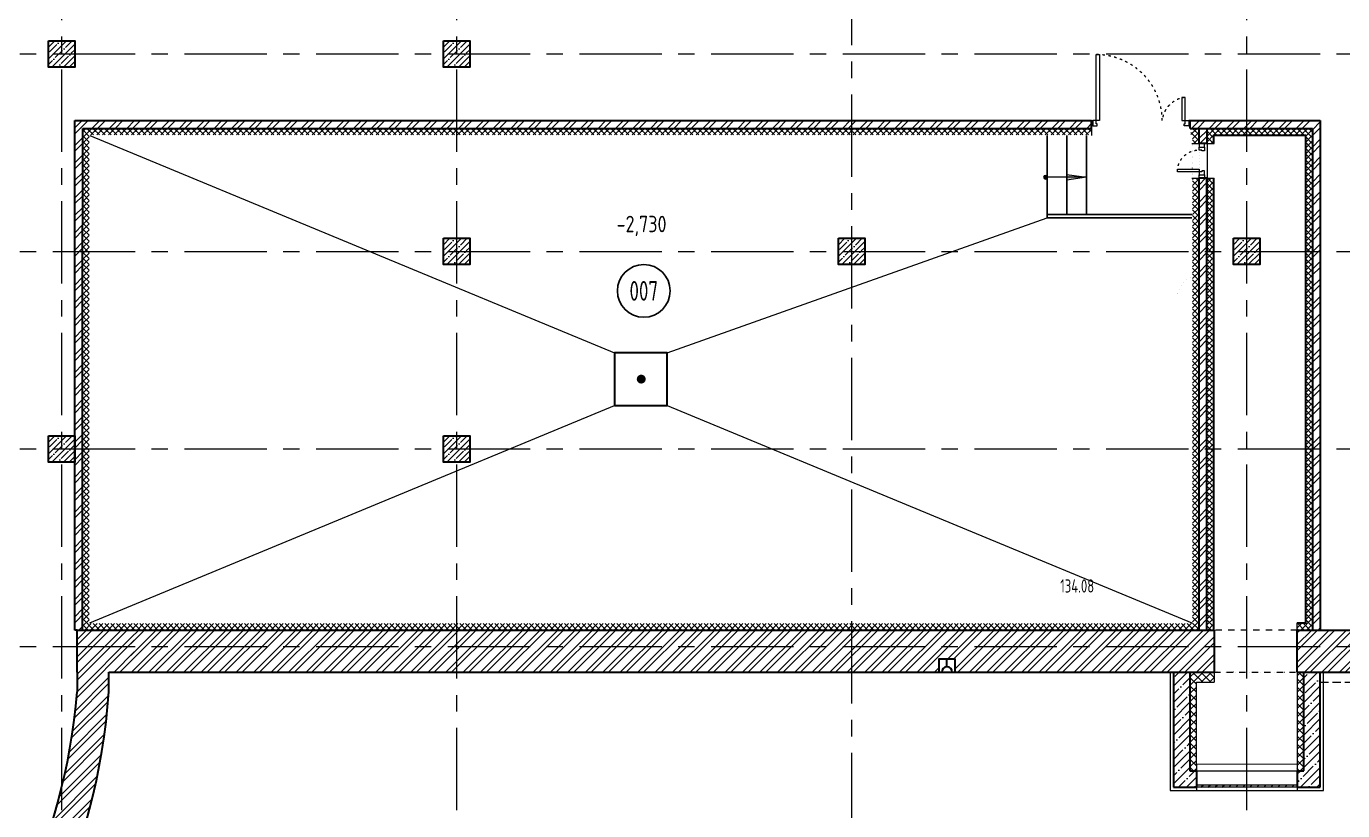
# Model space of a CAD drawing. Header units: millimetres. Extents: x -8689834 to 9419935, y 0 to 135940.
# Drawn here: x -323707 to -303712, y 113108 to 125020 of the extents above; entities that cross this region are included whole.
import ezdxf
from ezdxf import colors
from ezdxf.entities.mleader import LeaderData, LeaderLine
from ezdxf.enums import TextEntityAlignment as Align
from ezdxf.math import Vec2, Vec3

# ---------------------------------------------------------------- set-up
doc = ezdxf.new("R2010")
doc.units = ezdxf.units.MM
doc.header["$MEASUREMENT"] = 0
for name, pattern in [('ACAD_ISO03W100', [30, 12, -18]), ('CENTER', [2, 1.25, -0.25, 0.25, -0.25]), ('TRATTEGGIATA', [0.75, 0.5, -0.25]), ('Штрих', [6.350000000000002, 3.175000000000001, -3.175000000000001])]:
    doc.linetypes.add(name, pattern=pattern)
doc.layers.get('0').update_dxf_attribs({"color": 250, "lineweight": 9})
for name, color, linetype, lineweight in [('_0', 250, 'Continuous', 9), ('АР_Двери', 175, 'Continuous', 18), ('АР_Колонны', 250, 'Continuous', 30), ('АР_Колонны Штрих', 250, 'Continuous', 5), ('АР_Лестницы', 250, 'Continuous', 15), ('АР_Маркер экспликации', 239, 'Continuous', 13), ('АР_МосжилНии_Стены', 127, 'Continuous', 30), ('АР_Номер помещения', 1, 'Continuous', 25), ('АР_Оси', 7, 'Continuous', 9), ('АР_Отметки', 250, 'Continuous', 15), ('АР_Перегородки кирпич', 244, 'Continuous', 30), ('АР_Перегородки_кирпич_Штрих', 244, 'Continuous', 5), ('АР_Помещения_площадь', 19, 'Continuous', 9), ('АР_Сущ Несущая стена', 216, 'Continuous', 30), ('АР_Утеплитель', 154, 'Continuous', 9), ('АР_Штриховка кирпич', 250, 'Continuous', 9), ('АР_Штриховка монолит', 250, 'Continuous', 9), ('М_проемы ОВ 4-5эт', 172, 'Continuous', 30), ('Подвал', 250, 'Continuous', 30), ('ФВ-5', 250, 'Continuous', 9), ('Штриховка', 7, 'Continuous', 5)]:
    doc.layers.add(name, color=color, linetype=linetype, lineweight=lineweight)
doc.layers.add('Тонкая', color=7, linetype='Continuous')
doc.layers.get('0').freeze()
doc.styles.add('ISOCPEUR', font='isocpeur.ttf', dxfattribs={"width": 0.7})
doc.styles.get("Standard").update_dxf_attribs({"font": 'isocpeur.ttf', "width": 0.7})
pattern_1 = [(45, (-1298551.721179725, 164426.8594320829), (-132.5825214724777, 132.5825214724777), []), (45, (-1298463.332832225, 164426.8594320829), (-132.5825214724777, 132.5825214724777), [])]
pattern_2 = [(45, (0, 0), (-44.19417382415922, 44.19417382415922), []), (135, (0, 0), (-44.19417382415922, -44.19417382415921), [])]

# ---------------------------------------------------------------- blocks, each defined once
blk = doc.blocks.new('*U93')
for points in [[(0, 0), (0, -80), (55, -80), (55, 0), (0, 0)], [(55, -80), (55, 0), (115, 0), (115, -40), (100, -40), (100, -80), (55, -80)], [(475, -79.99999999999983), (475, 1.70530256582424e-13), (415, 1.70530256582424e-13), (415, -39.99999999999983), (430, -39.99999999999983), (430, -79.99999999999983), (475, -79.99999999999983)], [(530, 1.70530256582424e-13), (530, -79.99999999999983), (475, -79.99999999999983), (475, 1.70530256582424e-13), (530, 1.70530256582424e-13)]]:
    blk.add_lwpolyline(points)
blk.add_lwpolyline([(100, -80), (100.0000000000003, -410), (140.0000000000003, -410), (140, -80)], close=True)
at = {"linetype": 'ACAD_ISO03W100', "ltscale": 3}
blk.add_arc((100, -80), 330.0000000000001, 270, 0, dxfattribs=at)
blk = doc.blocks.new('*U1778')
at = {"layer": 'АР_Номер помещения', "color": 7}
blk.add_circle((-20182.66319170461, 914.2342336290835), 400, dxfattribs=at)
at = {"layer": 'АР_Номер помещения', "color": 7, "style": 'ISOCPEUR', "width": 0.7}
blk.add_attdef('НОМЕР_ПОМЕЩЕНИЯ', text='', height=300, dxfattribs=at).set_placement((-20182.66319170752, 914.2342336290835), align=Align.MIDDLE_CENTER)
at = {"layer": 'АР_Помещения_площадь', "color": 7, "lineweight": 30, "width": 0.7, "flags": 104}
blk.add_attdef('ИМЯ_ПОМЕЩЕНИЯ', text='', height=100, dxfattribs=at).set_placement((157.6277002443094, 1217.141369806137), align=Align.MIDDLE_CENTER)
blk = doc.blocks.new('Полуторная_на лестницу')
for points in [[(75.00000000005775, 79.9999999999709), (75.00000000005798, 1079.999999999971), (124.8572721536036, 1079.999999999971), (124.8572721536034, 79.9999999999709)], [(1375.142727846512, 430.0000000000291), (1375.142727846512, 80), (1425.000000000058, 80), (1425.000000000058, 430.0000000000291)]]:
    blk.add_lwpolyline(points, close=True)
for points in [[(5.775291356258094e-11, 0), (5.775291356258094e-11, 80), (20.00000000005775, 80), (20.00000000005775, 0), (5.775291356258094e-11, 0)], [(20.00000000005775, 80), (20.00000000005775, 0), (90.00000000005775, 0), (90.00000000005775, 30), (75.00000000005775, 30), (75.00000000005775, 80), (20.00000000005775, 80)], [(1480.000000000058, 80), (1480.000000000058, 0), (1410.000000000058, 0), (1410.000000000058, 30), (1425.000000000058, 30), (1425.000000000058, 80), (1480.000000000058, 80)], [(1500.000000000058, 0), (1500.000000000058, 80), (1480.000000000058, 80), (1480.000000000058, 0), (1500.000000000058, 0)]]:
    blk.add_lwpolyline(points)
at = {"linetype": 'ACAD_ISO03W100', "ltscale": 3}
for centre, radius, start, end in [((75.00000000005775, 80), 1000, 0, 90), ((1465.395385690272, 39.60461430981795), 392.4797375066257, 95.90754327289797, 174.0924567271067)]:
    blk.add_arc(centre, radius, start, end, dxfattribs=at)
blk = doc.blocks.new('_DotSmall')
at = {"color": 0, "linetype": 'ByBlock', "const_width": 0.5}
blk.add_lwpolyline([(-0.0625, 0, 1), (0.0625, 0, 1)], format="xyb", close=True, dxfattribs=at)
blk = doc.blocks.new('*U1433')
h = blk.add_hatch(color=256)
h.dxf.hatch_style = 1
edge = h.paths.add_edge_path()
edge.add_arc((0, 0), 27.57096445283373, 359.64, 719.6400000000001)
h = blk.add_hatch(color=256)
h.dxf.hatch_style = 1
h.paths.add_polyline_path([(326.395226009728, -44.26795582287014), (326.395226009728, 44.2679558226373), (626.395226009728, 0)])
blk.add_line((626.395226009728, 0), (0, 0))
blk.add_lwpolyline([(326.395226009728, 44.2679558226373), (326.395226009728, -44.26795582287014), (626.395226009728, 0), (326.395226009728, 44.2679558226373)])
blk.add_circle((0, 0), 27.57096445283373)

msp = doc.modelspace()

# ---------------------------------------------------------------- hatches: boundary and pattern name
at = {"layer": 'АР_Колонны Штрих', "ltscale": 100}
h = msp.add_hatch(dxfattribs=at)
h.set_pattern_fill('ANSI35', color=256, scale=500)
h.set_pattern_definition([(45, (-1280424.170391682, 164672.1571121852), (-88.38834764831844, 88.38834764831844), []), (45, (-1280335.782044182, 164672.1571121852), (-88.38834764831844, 88.38834764831844), [156.25, -31.25, 0, -31.25])])
h.paths.add_polyline_path([(-322972.0711264503, 124800.6824583525), (-323372.0711264503, 124800.6824583525), (-323372.0711264503, 124400.6824583525), (-322972.0711264503, 124400.6824583525)])
h = msp.add_hatch(dxfattribs=at)
h.set_pattern_fill('ANSI35', color=256, scale=500)
h.set_pattern_definition([(45, (-1274424.170391682, 164672.1571121852), (-88.38834764831844, 88.38834764831844), []), (45, (-1274335.782044182, 164672.1571121852), (-88.38834764831844, 88.38834764831844), [156.25, -31.25, 0, -31.25])])
h.paths.add_polyline_path([(-316972.0711264502, 124800.6824583525), (-317372.0711264502, 124800.6824583525), (-317372.0711264502, 124400.6824583525), (-316972.0711264502, 124400.6824583525)])
h = msp.add_hatch(dxfattribs=at)
h.set_pattern_fill('ANSI35', color=256, scale=500)
h.set_pattern_definition([(45, (-1274424.170391682, 161672.1571121852), (-88.38834764831844, 88.38834764831844), []), (45, (-1274335.782044182, 161672.1571121852), (-88.38834764831844, 88.38834764831844), [156.25, -31.25, 0, -31.25])])
h.paths.add_polyline_path([(-316972.0711264502, 121800.6824583525), (-317372.0711264502, 121800.6824583525), (-317372.0711264502, 121400.6824583525), (-316972.0711264502, 121400.6824583525)])
h = msp.add_hatch(dxfattribs=at)
h.set_pattern_fill('ANSI35', color=256, scale=500)
h.set_pattern_definition([(45, (-1268424.170391682, 161672.1571121852), (-88.38834764831844, 88.38834764831844), []), (45, (-1268335.782044182, 161672.1571121852), (-88.38834764831844, 88.38834764831844), [156.25, -31.25, 0, -31.25])])
h.paths.add_polyline_path([(-310972.0711264502, 121800.6824583525), (-311372.0711264502, 121800.6824583525), (-311372.0711264502, 121400.6824583525), (-310972.0711264502, 121400.6824583525)])
h = msp.add_hatch(dxfattribs=at)
h.set_pattern_fill('ANSI35', color=256, scale=500)
h.set_pattern_definition([(45, (-1262424.170391682, 161672.1571121852), (-88.38834764831844, 88.38834764831844), []), (45, (-1262335.782044182, 161672.1571121852), (-88.38834764831844, 88.38834764831844), [156.25, -31.25, 0, -31.25])])
h.paths.add_polyline_path([(-304972.0711264501, 121800.6824583525), (-305372.0711264501, 121800.6824583525), (-305372.0711264501, 121400.6824583525), (-304972.0711264501, 121400.6824583525)])
h = msp.add_hatch(dxfattribs=at)
h.set_pattern_fill('ANSI35', color=256, scale=500)
h.set_pattern_definition([(45, (-1280424.170391682, 158672.1571121852), (-88.38834764831844, 88.38834764831844), []), (45, (-1280335.782044182, 158672.1571121852), (-88.38834764831844, 88.38834764831844), [156.25, -31.25, 0, -31.25])])
h.paths.add_polyline_path([(-322972.0711264503, 118800.6824583525), (-323372.0711264503, 118800.6824583525), (-323372.0711264503, 118400.6824583525), (-322972.0711264503, 118400.6824583525)])
h = msp.add_hatch(dxfattribs=at)
h.set_pattern_fill('ANSI35', color=256, scale=500)
h.set_pattern_definition([(45, (-1274424.170391682, 158672.1571121852), (-88.38834764831844, 88.38834764831844), []), (45, (-1274335.782044182, 158672.1571121852), (-88.38834764831844, 88.38834764831844), [156.25, -31.25, 0, -31.25])])
h.paths.add_polyline_path([(-316972.0711264502, 118800.6824583525), (-317372.0711264502, 118800.6824583525), (-317372.0711264502, 118400.6824583525), (-316972.0711264502, 118400.6824583525)])
at = {"layer": 'АР_Перегородки_кирпич_Штрих', "ltscale": 100}
h = msp.add_hatch(dxfattribs=at)
h.set_pattern_fill('ANSI32', color=256, scale=500)
h.set_pattern_definition([(45, (-15289.26513409219, 0), (-132.5825214724777, 132.5825214724777), []), (45, (-15200.87678659218, 0), (-132.5825214724777, 132.5825214724777), [])])
h.paths.add_polyline_path([(-304052.0711264501, 123589.9490637413), (-305172.0711264501, 123589.9490637413), (-305172.0711264501, 123469.9490637413), (-304172.0711264501, 123469.9490637413), (-304172.5771687811, 121600.6824583525), (-304052.5840094198, 121600.6824583525)])
h.paths.add_polyline_path([(-304052.5840094198, 121600.6824583525), (-304172.5771687811, 121600.6824583525), (-304173.3705045159, 118670.1845431714), (-304172.0711264501, 115850.6824583525), (-304054.0665040578, 115850.6824583525), (-304053.3574848831, 118550.1845431714)])
h.paths.add_polyline_path([(-306026.1564171973, 123589.9490637413), (-306026.1564171973, 123469.9490637413), (-305892.0711264501, 123469.9490637413), (-305892.5859029801, 123241.4189386518), (-305772.5859029799, 123241.4189386518), (-305772.0711264501, 123469.9490637413), (-305172.0711264501, 123469.9490637413), (-305172.0711264501, 123589.9490637413)])
h.paths.add_polyline_path([(-322852.4199923284, 115997.3872438653), (-322851.1212437177, 123469.9205100444), (-307526.1564171973, 123469.9490637413), (-307526.1564171973, 123589.9490637413), (-322971.1212310863, 123589.9490637413), (-322972.421225976, 115997.3872438653)])
h.paths.add_polyline_path([(-322972.3246298887, 116422.3475705374), (-322932.4206091522, 116422.3475705374), (-322932.4206091522, 116462.3475705375), (-322972.3179141203, 116462.3475705374)], flags=16)
h.paths.add_polyline_path([(-322852.4206091521, 115997.5664154426), (-322972.3414193097, 115997.5664154426), (-322972.4206091521, 115850.682458348), (-322852.4206091523, 115850.6824583525)])
h = msp.add_hatch(dxfattribs=at)
h.set_pattern_fill('ANSI32', color=256, scale=500)
h.set_pattern_definition([(45, (0, 0), (-132.5825214724777, 132.5825214724777), []), (45, (88.38834750000001, 0), (-132.5825214724777, 132.5825214724777), [])])
h.paths.add_polyline_path([(-305772.9352973693, 118600.6824583525), (-305892.8566200245, 118600.6824583525), (-305892.8566200245, 115850.6824583525), (-305773.3705045159, 115850.6824583525)])
h.paths.add_polyline_path([(-305772.6623398596, 120325.4545757953), (-305772.8566200246, 120325.4545757953), (-305772.8566200246, 118600.6824583525), (-305773.0312467848, 118600.6817640662), (-305772.6819932645, 120325.4256041073), (-305772.5859029799, 120325.4545757953), (-305772.6623398596, 120325.4545757953), (-305772.9352973693, 118600.6824583525), (-305772.8566200246, 118600.6824583525), (-305772.7212615023, 122711.4189386518), (-305892.7212615022, 122711.4189386518), (-305892.8566200245, 118600.6824583525), (-305772.9352973693, 118600.6824583525)])
at = {"layer": 'АР_Утеплитель', "ltscale": 100}
h = msp.add_hatch(dxfattribs=at)
h.set_pattern_fill('ANSI37', color=256, scale=700)
h.set_pattern_definition([(45, (-1282372.042905258, 163885.4000911471), (-61.87184335382291, 61.87184335382291), []), (135, (-1282372.042905258, 163885.4000911471), (-61.87184335382291, -61.8718433538229), [])])
h.paths.add_polyline_path([(-304302.0711264503, 115210.6415093865), (-304302.0711264488, 115058.2551796049)], flags=17)
h.paths.add_polyline_path([(-304401.9908347804, 113714.4311307792), (-304302.0711264503, 113714.4311307792), (-304302.0711264488, 115058.2551796049), (-304403.050076292, 115058.2551796049), (-304401.9908347804, 113813.5587437942)])
h.paths.add_polyline_path([(-305664.5711267578, 115058.2551796049), (-305664.5711267578, 115210.6824583513), (-305522.0711264488, 115210.682458351), (-305522.0711264488, 115213.2551796017), (-306032.0711264488, 115210.6824583519), (-306032.0711264503, 113714.4311307792), (-305932.1615209631, 113714.4311307792), (-305932.1615209631, 113811.2496720507), (-305931.8179862484, 113811.2501904545), (-305933.063105077, 115058.2551796049)])
h.paths.add_polyline_path([(-305522.0711264489, 115210.682458351), (-304403.045821274, 115210.6824583489), (-304403.045821274, 115058.2551796049), (-304302.0711264488, 115058.2551796049), (-304302.0711264489, 115210.6824583487), (-305522.0711264489, 115213.2551796021)])
at = {"layer": 'АР_Штриховка кирпич', "ltscale": 100}
h = msp.add_hatch(dxfattribs=at)
h.set_pattern_fill('ANSI32', color=256, scale=500)
h.set_pattern_definition(pattern_1)
h.paths.add_polyline_path([(-322946.1180642748, 112648.224219518), (-322961.2216596514, 112600.6824583525), (-323172.0711264503, 112600.6824583525), (-323199.1559286597, 112732.6939443187)], flags=16)
h.paths.add_polyline_path([(-323382.9205932492, 112600.6824583525), (-323324.9686016155, 112776.5329568123), (-323198.5888596172, 112734.3445592263), (-323172.0711264503, 112600.6824583525)], flags=16)
h.paths.add_polyline_path([(-323072.9704356921, 112268.2411963662), (-323199.3501776903, 112310.4295939522), (-323172.0711264503, 112600.6824583525), (-322961.2216596514, 112600.6824583525)], flags=16)
h.paths.add_polyline_path([(-323198.7831086478, 112312.0802088598), (-323451.8209730327, 112396.5499336605), (-323382.9205932493, 112600.6824583525), (-323172.0711264503, 112600.6824583525)], flags=16)
edge = h.paths.add_edge_path()
edge.add_line((-322067.0711264503, 115850.6824583481), (-322937.0711264506, 115850.6824583765))
edge.add_arc((-1477104.667928795, 115380.6824575035), 1154167.692499015, -0.02333197960928146, 0.023331979694489746, ccw=False)
edge.add_arc((-332221.3052867504, 115664.1989911303), 9314.761999561275, 321.68271989326865, 355.35999482408715, ccw=False)
edge.add_line((-324913.0416397232, 109888.9004210118), (-324376.4676794859, 109758.9389800894))
edge.add_arc((-332173.8220975739, 115605.6691985809), 9745.921719832271, 323.1361487127608, 355.9107374150291)
edge.add_line((-322452.7118934882, 114910.6824583331), (-322452.7118934878, 115210.6824583402))
edge.add_line((-322452.7118934878, 115210.6824583402), (-322067.0711264503, 115210.6824583525))
edge.add_line((-322067.0711264503, 115210.6824583525), (-322067.0711264503, 115850.6824583481))
h = msp.add_hatch(dxfattribs=at)
h.set_pattern_fill('ANSI32', color=256, scale=500)
h.set_pattern_definition(pattern_1)
h.paths.add_polyline_path([(-309596.9097890062, 115410.2370001124), (-309596.9097890062, 115210.6824583525), (-305664.571126, 115210.6824583526), (-305664.571126, 115850.6824583526), (-322120.0107513145, 115850.6824583525), (-322120.0107513145, 115210.6824583525), (-309847.2324638944, 115210.6824583525), (-309847.2324638944, 115410.2370001124)])
h = msp.add_hatch(dxfattribs=at)
h.set_pattern_fill('ANSI32', color=256, scale=500)
h.set_pattern_definition([(45, (-1298500.195874549, 164426.8594320829), (-132.5825214724777, 132.5825214724777), []), (45, (-1298411.807527049, 164426.8594320829), (-132.5825214724777, 132.5825214724777), [])])
h.paths.add_polyline_path([(-305664.571126, 115210.6824583526), (-305664.571126, 115850.6824583525)])
h.paths.add_polyline_path([(-304403.045821274, 115850.6824583525), (-304403.0458205161, 115210.6824583524), (-302707.0711264503, 115210.6824583525), (-302707.0711264503, 115850.6824583525)])
h = msp.add_hatch(dxfattribs=at)
h.set_pattern_fill('ANSI31', color=256, scale=600)
h.set_pattern_definition([(45, (-134928.4201885177, -810.869032763876), (-53.03300858899107, 53.03300858899107), [])])
h.paths.add_polyline_path([(-305932.1615209631, 113501.7665258862), (-304401.9908347804, 113501.7665258862), (-304401.9908347804, 113464.4311307792), (-305932.1615209631, 113464.4311307792)])
at = {"layer": 'АР_Штриховка монолит', "ltscale": 500}
h = msp.add_hatch(dxfattribs=at)
h.set_pattern_fill('ANSI35', color=256, scale=700)
h.set_pattern_definition([(45, (-134938.1560154676, 0), (-123.7436867076458, 123.7436867076458), []), (45, (-134814.4123289676, 0), (-123.7436867076458, 123.7436867076458), [218.75, -43.75, 0, -43.75])])
h.paths.add_polyline_path([(-306032.0711264503, 115210.6824583519), (-306282.0711264503, 115210.6824583524), (-306282.0711264503, 113464.4311307792), (-305932.1615209631, 113464.5454909506), (-305932.1615209631, 113714.3073310913), (-306032.0711264503, 113714.4311307792)])
h.paths.add_polyline_path([(-305932.1615209631, 113714.4311307792), (-305932.1615209631, 113714.3073310913), (-305932.1615209631, 113464.5454909506), (-305932.1615209631, 113464.4311307792)], flags=17)
h.paths.add_polyline_path([(-305932.1615209631, 113465.3801411553), (-305932.1615209631, 113699.8411737424), (-305932.1615209631, 113714.4311307792), (-305932.1615209631, 113464.4311307792)])
h.paths.add_polyline_path([(-304401.9908347804, 113714.4311307792), (-304401.9908347804, 113464.4311307792), (-304052.0711264503, 113464.4311307792), (-304052.0711264503, 115210.6824583482), (-304302.0711264503, 115210.6824583487), (-304302.0711264503, 113714.4311307792)])
at = {"layer": 'ФВ-5', "lineweight": 13, "ltscale": 500}
h = msp.add_hatch(color=1, dxfattribs=at)
h.dxf.hatch_style = 1
h.paths.add_polyline_path([(-314297.9717065528, 119662.0034518631, 1), (-314434.8550742898, 119662.0034518631, 1)])
at = {"layer": 'Штриховка', "transparency": 33554636}
h = msp.add_hatch(dxfattribs=at)
h.set_pattern_fill('ANSI37', color=256, scale=500)
h.set_pattern_definition(pattern_2)
h.paths.add_polyline_path([(-305992.0711264501, 121325.4545757953), (-305992.0711264501, 123369.9490637413), (-306015.7693455741, 123369.9490637413), (-306015.7693455741, 123420.6521764803), (-307538.1917702747, 123420.6521764803), (-307538.1917702746, 123369.9490637413), (-322752.4206091523, 123369.9490637413), (-322752.4206091523, 115950.6824583525), (-305992.0711264501, 115950.6824583525), (-305992.0711264501, 120795.4545757954)], flags=16)
edge = h.paths.add_edge_path(flags=16)
edge.add_line((-305892.5859029791, 120895.4545757953), (-305893.2482067342, 122711.401855948))
edge.add_line((-305893.2482067342, 122711.401855948), (-305992.7334302053, 122711.401855948))
edge.add_line((-305992.7334302053, 122711.401855948), (-305991.7107815485, 123241.4415005122))
edge.add_line((-305991.7107815485, 123241.4415005122), (-305892.2255580774, 123241.4415005122))
edge.add_line((-305892.2255580774, 123241.4415005122), (-305892.585902979, 121225.4545757954))
edge.add_arc((-305892.5859029789, 120895.4545757952), 330.0000000001164, 90.00000000002024, 173.0379373089026)
edge.add_line((-306220.1526900622, 120935.4545757953), (-306222.5859029791, 120935.4545757953))
edge.add_line((-306222.5859029791, 120935.4545757953), (-306222.585902979, 120895.4545757953))
edge.add_line((-306222.585902979, 120895.4545757953), (-305892.5859029791, 120895.4545757953))
edge = h.paths.add_edge_path()
edge.add_line((-305892.585902979, 120935.4545757953), (-305892.5859029791, 120895.4545757953))
edge.add_line((-305892.5859029791, 120895.4545757953), (-306222.585902979, 120895.4545757953))
edge.add_arc((-305892.5859029794, 120895.4545757957), 329.9999999995925, 89.91062262278177, 180.0000000000657, ccw=False)
edge.add_line((-305892.0711264501, 121225.4541742877), (-305892.0711264501, 123469.9490637413))
edge.add_line((-305892.0711264501, 123469.9490637413), (-306015.9852964915, 123469.9490637413))
edge.add_line((-306015.9852964915, 123469.9490637413), (-306015.9852964915, 123420.6521764803))
edge.add_line((-306015.9852964915, 123420.6521764803), (-307538.1917702747, 123420.6521764803))
edge.add_line((-307538.1917702747, 123420.6521764803), (-307538.1917702747, 123469.9490637413))
edge.add_line((-307538.1917702747, 123469.9490637413), (-322851.1212313407, 123469.9484889328))
edge.add_line((-322851.1212313407, 123469.9484889328), (-322852.4206091523, 115850.6824583525))
edge.add_line((-322852.4206091523, 115850.6824583525), (-305892.0711264501, 115850.6824583525))
edge.add_line((-305892.0711264501, 115850.6824583525), (-305892.0711264501, 120935.4545757953))
edge.add_line((-305892.0711264501, 120935.4545757953), (-305892.585902979, 120935.4545757953))
edge = h.paths.add_edge_path(flags=0)
edge.add_arc((-305892.5859029851, 120895.4545757951), 329.9999999939452, 173.0379373087465, 179.9999999999621)
edge.add_line((-306222.5859029791, 120895.4545757953), (-306222.585902979, 120935.4545757953))
edge.add_line((-306222.585902979, 120935.4545757953), (-306220.1526900622, 120935.4545757953))
h = msp.add_hatch(dxfattribs=at)
h.set_pattern_fill('ANSI37', color=256, scale=500)
h.set_pattern_definition(pattern_2)
h.paths.add_polyline_path([(-304403.0458212741, 115950.7015356043), (-304403.0458212741, 115850.7015356043), (-304173.3705045159, 115850.6824583525), (-304172.7339464642, 123470.0787244969), (-305772.0711264479, 123469.9490637413), (-305772.1496347158, 123241.3901443265), (-305672.2917961307, 123241.4099586422), (-305672.2132878641, 123369.9688780569), (-304272.1668107779, 123370.0656494145), (-304273.3367662954, 115950.6824583525)])
h.paths.add_polyline_path([(-305673.3705045159, 115850.6824583525), (-305673.3705045158, 115950.6824583525), (-305673.4042427364, 115950.6824583525), (-305672.5781552357, 122711.3828987214), (-305772.3015253857, 122711.4110693721), (-305773.3705045159, 115850.6824583525)])

# ---------------------------------------------------------------- linework, layer by layer
at = {"layer": '_0', "ltscale": 100}
msp.add_lwpolyline([(-305932.1615209631, 113501.7665258862), (-304401.9908347804, 113501.7665258862), (-304401.9908347804, 113464.4311307792), (-305932.1615209631, 113464.4311307792)], close=True, dxfattribs=at)
at = {"layer": 'АР_Колонны', "ltscale": 100}
for points in [[(-323372.0711264503, 124800.6824583525), (-322972.0711264503, 124800.6824583525), (-322972.0711264503, 124400.6824583525), (-323372.0711264503, 124400.6824583525)], [(-317372.0711264502, 124800.6824583525), (-316972.0711264502, 124800.6824583525), (-316972.0711264502, 124400.6824583525), (-317372.0711264502, 124400.6824583525)], [(-317372.0711264502, 121800.6824583525), (-316972.0711264502, 121800.6824583525), (-316972.0711264502, 121400.6824583525), (-317372.0711264502, 121400.6824583525)], [(-311372.0711264502, 121800.6824583525), (-310972.0711264502, 121800.6824583525), (-310972.0711264502, 121400.6824583525), (-311372.0711264502, 121400.6824583525)], [(-305372.0711264501, 121800.6824583525), (-304972.0711264501, 121800.6824583525), (-304972.0711264501, 121400.6824583525), (-305372.0711264501, 121400.6824583525)], [(-323372.0711264503, 118800.6824583525), (-322972.0711264503, 118800.6824583525), (-322972.0711264503, 118400.6824583525), (-323372.0711264503, 118400.6824583525)], [(-317372.0711264502, 118800.6824583525), (-316972.0711264502, 118800.6824583525), (-316972.0711264502, 118400.6824583525), (-317372.0711264502, 118400.6824583525)]]:
    msp.add_lwpolyline(points, close=True, dxfattribs=at)
at = {"layer": 'АР_МосжилНии_Стены', "ltscale": 100}
for p, q in [((-322937.0711264503, 115850.6824583525), (-322067.0711264503, 115850.6824583525)), ((-322937.0711264503, 115210.6824583525), (-322937.0711264503, 115850.682458348)), ((-322174.6778695334, 115850.6824583525), (-306208.403607368, 115850.6824583525)), ((-306267.0711264503, 115850.6824583525), (-305664.571126, 115850.6824583525)), ((-304403.045821274, 115850.6824583525), (-302707.0711264503, 115850.6824583525)), ((-322452.7118934878, 115210.6824583525), (-322002.0711264502, 115210.6824583525)), ((-322239.6778695334, 115210.6824583525), (-305787.1893165926, 115210.6824583525)), ((-307046.1008845837, 115210.6824583525), (-305664.571126, 115210.6824583525)), ((-306282.0711264503, 115210.6824583524), (-306282.0711264503, 113464.4311307792)), ((-306032.0711264503, 115210.6824583519), (-306032.0711264503, 113714.4311307792)), ((-304403.0458205162, 115210.6824583525), (-302707.0711264503, 115210.6824583525)), ((-304302.0711264503, 113714.4311307792), (-304302.0711264503, 115210.6824583525)), ((-304052.0711264503, 113464.4311307792), (-304052.0711264503, 115210.6824583525)), ((-306032.0711264503, 113714.4311307792), (-305932.1615209631, 113714.4311307792)), ((-305932.1615209631, 113714.4311307792), (-305932.1615209631, 113464.4311307792)), ((-304401.9908347804, 113714.4311307792), (-304302.0711264503, 113714.4311307792)), ((-306282.0711264503, 113464.4311307792), (-305932.1615209631, 113464.4311307792)), ((-304401.9908347804, 113464.4311307792), (-304052.0711264503, 113464.4311307792))]:
    msp.add_line(p, q, dxfattribs=at)
msp.add_lwpolyline([(-309847.2324638944, 115210.6824583525), (-309596.9097890062, 115210.6824583525), (-309596.9097890062, 115410.2370001124), (-309847.2324638944, 115410.2370001124)], close=True, dxfattribs=at)
for points in [[(-322937.0711264502, 115210.6824583422), (-322937.0711264502, 114910.6824583402)], [(-322452.7118934878, 114910.6824583402), (-322452.7118934878, 115210.6824583402)], [(-304401.9908347804, 113714.4311307792), (-304401.9908347804, 113464.4311307792)]]:
    msp.add_lwpolyline(points, dxfattribs=at)
for centre, radius, start, end in [((-332221.305286749, 115664.1989911299), 9314.761999559945, 273.7493737590794, 355.3599948243836), ((-332173.8220975735, 115605.6691985808), 9745.921719831898, 273.3036233407794, 355.9107374146807)]:
    msp.add_arc(centre, radius, start, end, dxfattribs=at)
at = {"layer": 'АР_Оси', "linetype": 'CENTER', "ltscale": 1000}
for p, q in [((-323172.0711264503, 134363.1513644526), (-323172.0711264503, 78630.80280076223)), ((-317172.0711264502, 134363.1513644526), (-317172.0711264502, 78630.80280076223)), ((-305172.0711264501, 134363.1513644526), (-305172.0711264501, 78630.80280076223)), ((-311172.0711264502, 133984.9486035834), (-311172.0711264502, 78252.60003989303)), ((-359305.7650579241, 124600.6824583525), (-276127.3630032049, 124600.6824583525)), ((-359305.7650579241, 121600.6824583525), (-276127.3630032049, 121600.6824583525)), ((-359305.7650579241, 118600.6824583525), (-276127.3630032049, 118600.6824583525)), ((-359305.7650579241, 115600.6824583525), (-276127.3630032049, 115600.6824583525))]:
    msp.add_line(p, q, dxfattribs=at)
at = {"layer": 'АР_Перегородки кирпич', "linetype": 'Continuous', "ltscale": 100}
for p, q in [((-322972.4206091521, 120532.6524932313, 1.961751612303354), (-322971.1212310863, 123589.9490637413, 1.961751612303354)), ((-322971.1212310863, 123589.9490637413, 1.961751612303354), (-307526.1564171973, 123589.9490637413, 1.961751612303354)), ((-307526.1564171973, 123469.9490637413, 1.961751612303354), (-307526.1564171973, 123589.9490637413, 1.961751612303354)), ((-306026.1564171973, 123589.9490637413, 1.961751612303354), (-304052.0711264501, 123589.9490637413, 1.961751612303354)), ((-306026.1564171973, 123469.9490637413, 1.961751612303354), (-306026.1564171973, 123589.9490637413, 1.961751612303354)), ((-304052.0711264501, 123589.9490637413, 1.961751612303354), (-304054.0665040578, 115850.6824583525, 1.961751612303354)), ((-322852.4206091521, 120532.6524932313, 1.961751612303354), (-322851.1212310863, 123469.9490637413, 1.961751612303354)), ((-322851.1212310863, 123469.9490637413, 1.961751612303354), (-307526.1564171973, 123469.9490637413, 1.961751612303354)), ((-305892.5859029801, 123241.4189386518, 1.961751612303354), (-305892.0711264501, 123469.9490637413, 1.961751612303354)), ((-305772.5859029799, 123241.4189386518, 1.961751612303354), (-305772.0711264501, 123469.9490637413, 1.961751612303354)), ((-304172.0711264501, 123469.9490637413, 1.961751612303354), (-304172.0711264501, 115850.6824583525)), ((-305772.5859029799, 123241.4189386518, 1.961751612303354), (-305892.5859029801, 123241.4189386518, 1.961751612303354)), ((-305892.8566200245, 115850.6824583526), (-305892.8566200245, 122711.4189386518, 1.961751612303354)), ((-305772.5859029799, 122711.4189386518, 1.961751612303354), (-305892.8566200245, 122711.4189386518, 1.961751612303354)), ((-305772.8566200246, 115850.6824583526), (-305772.8566200246, 122711.4189386518, 1.961751612303354)), ((-322972.4206091521, 115850.682458348, 1.961751612303354), (-322972.4206091521, 120570.1845431714, 1.961751612303354)), ((-322852.4206091523, 115850.6824583525, 1.961751612303354), (-322852.4206091521, 120570.1845431714, 1.961751612303354)), ((-322937.0711264503, 115850.682458348), (-322972.4206091521, 115850.682458348, 1.961751612307125))]:
    msp.add_line(p, q, dxfattribs=at)
at = {"layer": 'АР_Перегородки кирпич', "linetype": 'Continuous', "ltscale": 100, "elevation": 1.961751612303354}
msp.add_lwpolyline([(-306026.1564171973, 123469.9490637413), (-304172.0711264501, 123469.9490637413)], dxfattribs=at)
at = {"layer": 'АР_Сущ Несущая стена', "ltscale": 100}
for p, q in [((-306332.0711264503, 115210.6824583525), (-305664.571126, 115210.6824583512)), ((-304403.0458205162, 115210.6824583489), (-304002.0711264503, 115210.6824583482))]:
    msp.add_line(p, q, dxfattribs=at)
for points in [[(-305664.571126, 115850.6824583525), (-305664.571126, 115210.6824583527)], [(-304403.0458205162, 115210.6824583527), (-304403.045821274, 115850.6824583526)]]:
    msp.add_lwpolyline(points, dxfattribs=at)
at = {"layer": 'АР_Сущ Несущая стена', "linetype": 'Штрих', "lineweight": 9, "ltscale": 30}
msp.add_lwpolyline([(-304403.045821274, 115210.6824583525), (-304403.045821274, 115850.6824583525), (-305664.571126, 115850.6824583525), (-305664.571126, 115210.6824583525), (-304403.045821274, 115210.6824583525)], dxfattribs=at)
at = {"layer": 'АР_Утеплитель', "ltscale": 100}
for p, q in [((-306002.0711264501, 123241.4528372039, 0.5840179250958151), (-305662.5800432203, 123241.3888019893, 2.003565609574891)), ((-306002.0711264501, 122711.4189386519, 0.5840179250958151), (-305662.1871109942, 122711.3922534427, 1.882862954669285)), ((-305664.571126, 115850.6824583525), (-305663.3684668104, 115960.6824583525, 1.961751612303354)), ((-304403.045821274, 115850.6824583525), (-304403.045821274, 115960.6824583526, 1.961751612303354)), ((-305664.5711267578, 115210.6824583525), (-305664.5711267578, 115058.2551796049)), ((-304403.045821274, 115210.6824583525), (-304403.045821274, 115050.6824583526)), ((-305933.063105077, 115058.2551796049), (-305664.5711267578, 115058.2551796049)), ((-305932.1615209631, 113811.2496720507), (-305932.161520963, 113714.4311307792)), ((-304401.9908347804, 113813.5587437942), (-304401.9908347804, 113714.4311307792)), ((-305932.1615209631, 113714.4311307792), (-304401.9908347804, 113714.4311307792))]:
    msp.add_line(p, q, dxfattribs=at)
at = {"layer": 'АР_Утеплитель', "ltscale": 0.25}
for p, q in [((-306332.0711264503, 115210.6824583525), (-306332.0711264503, 113414.4311307792)), ((-304002.0711264503, 113414.4311307792), (-304002.0711264503, 115210.6824583525))]:
    msp.add_line(p, q, dxfattribs=at)
at = {"layer": 'АР_Утеплитель', "ltscale": 100, "elevation": 1.961751612303354}
for points in [[(-305772.5859029799, 123241.4189386518), (-305772.0711264501, 123469.9490637413), (-304172.0711264501, 123469.9490637413), (-304173.3705045159, 115850.6824583525), (-304403.045821274, 115850.6824583526)], [(-305772.504082719, 123241.4189155385), (-305772.460323131, 121601.96395273)], [(-305672.5800448991, 123241.3906882016), (-305672.0711264501, 123369.9490637413), (-304272.0711264501, 123369.9490637413), (-304273.3705045159, 115950.6824583525), (-304403.045821274, 115950.6824583526)], [(-305662.5800452089, 123241.388199022), (-305662.07361532, 123359.9490637413), (-304282.0728779599, 123359.9490637413), (-304283.3687533127, 115960.6824583525), (-304403.045821274, 115960.6824583526)], [(-305664.571126, 115850.6824583525), (-305773.3705045159, 115850.6824583525), (-305772.5832112874, 122711.4189386518)], [(-305673.3705045159, 115850.6824583525), (-305672.3833889819, 122711.3906326487)], [(-305663.3684668104, 115960.6824583525), (-305662.3833891894, 122711.3885951508)]]:
    msp.add_lwpolyline(points, dxfattribs=at)
at = {"layer": 'АР_Утеплитель', "ltscale": 100}
msp.add_lwpolyline([(-304403.050076292, 115058.2551796049), (-304401.9908347804, 113813.5587437942), (-305932.1615209631, 113811.2496720507), (-305933.063105077, 115058.2551796049)], dxfattribs=at)
at = {"layer": 'М_проемы ОВ 4-5эт'}
msp.add_lwpolyline([(-314773.0049359254, 119259.4534508536), (-313971.486799677, 119259.4534508536), (-313971.486799677, 120061.1780712401), (-314773.0049359254, 120061.1780712401)], close=True, dxfattribs=at)
at = {"layer": 'Подвал', "lineweight": 13, "ltscale": 500}
for p, q in [((-322742.4206091523, 123359.9490637413, 0.5840179250958151), (-314773.0049359254, 120061.1780712401, 1.272944667367197)), ((-313971.486799677, 120061.1780712401, 1.272944667367197), (-308201.1129280122, 122110.9270052307, 0.5840179250958151)), ((-322742.4206091523, 115960.6824583525, 0.5840179250958151), (-314773.0049359254, 119259.4534508536, 1.272944667367197)), ((-313971.486799677, 119259.4534508536, 1.272944667367197), (-306002.0711264501, 115960.6824583525, 0.5840179250958151))]:
    msp.add_line(p, q, dxfattribs=at)
at = {"layer": 'Подвал', "ltscale": 100}
msp.add_line((-309722.0711264503, 115291.4124465803), (-309722.0711264503, 115410.2370001124), dxfattribs=at)
at = {"layer": 'Подвал', "linetype": 'TRATTEGGIATA', "lineweight": 13, "ltscale": 250}
msp.add_line((-304052.0711264503, 115060.6824288148), (-303421.3178194984, 115060.6824288148), dxfattribs=at)
at = {"layer": 'Подвал', "ltscale": 100}
msp.add_arc((-309722.0711264503, 115210.6824583525), 80.72998822781665, 0, 180, dxfattribs=at)
at = {"layer": 'Тонкая', "ltscale": 100}
for p, q in [((-308201.0751424488, 123359.9672147487, 0.5840179250958151), (-308201.1129294756, 122110.878631727, 0.5840179250958151)), ((-307901.0751425861, 123359.958139245, 0.5840179250958151), (-307901.1114168293, 122160.876155472, 0.5840179250958151)), ((-307601.0751427233, 123359.9490637413, 0.5840179250958151), (-307601.1114167669, 122160.8736792294, 0.5840179250958151)), ((-306002.0711264501, 122110.8604805241, 0.5840179250958151), (-308201.1129294756, 122110.878631727, 0.5840179250958151)), ((-306002.0711264501, 122160.8604805241, 0.5840179250958151), (-308201.1114168917, 122160.8786317145, 0.5840179250958151))]:
    msp.add_line(p, q, dxfattribs=at)
at = {"layer": 'Штриховка', "ltscale": 500}
for p, q in [((-307526.1564171973, 123469.9490637413, 1.961751612303354), (-307526.1564171973, 123359.9490637413, 1.961751612303354)), ((-306332.0711264503, 113414.4311307792), (-304002.0711264503, 113414.4311307792)), ((-305932.1615209631, 113464.4311307792), (-305932.1615209631, 113414.4311307792)), ((-304401.9908347804, 113464.4311307792), (-304401.9908347804, 113414.4311307792))]:
    msp.add_line(p, q, dxfattribs=at)

# ---------------------------------------------------------------- block references
at = {"layer": 'АР_Двери'}
msp.add_blockref('Полуторная_на лестницу', (-307528.8409710111, 123509.9490637414, 1.961751612303487), dxfattribs=at)
at = {"layer": 'АР_Двери', "xscale": -1, "rotation": 270}
msp.add_blockref('*U93', (-305812.585902979, 122711.4189386518, 1.961751612303354), dxfattribs=at)
at = {"layer": 'АР_Лестницы', "ltscale": 100, "xscale": -1, "rotation": 180}
msp.add_blockref('*U1433', (-308227.4895023943, 122727.4581613021, 0.5840179250958151), dxfattribs=at)
at = {"layer": 'АР_Маркер экспликации', "color": 7}
ref = msp.add_blockref('*U1778', (-294145.2199643346, 120087.5191008368, 1.961751612303354), dxfattribs=at)
ref.add_attrib('НОМЕР_ПОМЕЩЕНИЯ', '007', dxfattribs={"layer": 'АР_Номер помещения', "color": 7, "height": 300, "style": 'ISOCPEUR', "width": 0.7}).set_placement((-314327.8831560421, 121001.7533344659, 1.961751612303354), align=Align.MIDDLE_CENTER)
ref.add_attrib('ПЛОЩАДЬ_ПОМЕЩЕНИЯ', '134.08', dxfattribs={"layer": 'АР_Помещения_площадь', "color": 7, "height": 200, "style": 'ISOCPEUR', "width": 0.7}).set_placement((-307486.145814192, 116519.9505468912, 1.961751612303354), align=Align.MIDDLE_RIGHT)

# ---------------------------------------------------------------- leaders
at = {"layer": 'АР_Отметки'}
ml = msp.add_multileader_mtext('Standard', dxfattribs=at)
ml.set_content('{\\W0.8;-2,730}', color=256, style='ISOCPEUR')
ml.set_leader_properties(color=256, linetype='Continuous', lineweight=-1)
ml.set_arrow_properties(name='DOTSMALL')
ml.build(insert=Vec2(0, 0))
ml.multileader.update_dxf_attribs({"has_text_frame": 1, "text_left_attachment_type": 4, "text_right_attachment_type": 4, "dogleg_length": 100, "arrow_head_size": 180})
ctx = ml.context
ctx.base_point, ctx.char_height, ctx.arrow_head_size, ctx.landing_gap_size, ctx.plane_origin = Vec3(-314791.3210058988, 121809.0184862664, 2.299351988461806e-08), 250, 180, 50, Vec3(-319449.8299409288, 117956.7109726352, 2.299351988461806e-08)
ctx.left_attachment, ctx.right_attachment = 4, 4
notes = []
notes.append((ctx, [(0, (0, 0, 0), (0, 0), (1, 0), 1, [])]))
ctx.mtext.insert, ctx.mtext.width, ctx.mtext.defined_height, ctx.mtext.line_spacing_style, ctx.mtext.flow_direction = Vec3(-314741.3210058988, 122142.3518195997, 2.299351988461806e-08), 769.9889591111103, 343.8884462512117, 2, 5
ml = msp.add_multileader_mtext('Standard', dxfattribs=at)
ml.set_content('{\\W0.8;-2,430}', color=256, style='ISOCPEUR')
ml.set_leader_properties(color=256, linetype='Continuous', lineweight=-1)
ml.set_arrow_properties(name='DOTSMALL')
ml.build(insert=Vec2(0, 0))
ml.multileader.update_dxf_attribs({"has_text_frame": 1, "text_left_attachment_type": 4, "text_right_attachment_type": 4, "dogleg_length": 100, "arrow_head_size": 180})
ctx = ml.context
ctx.base_point, ctx.char_height, ctx.arrow_head_size, ctx.landing_gap_size, ctx.plane_origin = Vec3(-336711.8860226227, 117132.6558246998), 250, 180, 50, Vec3(-335659.1926379816, 115477.4824299914)
ctx.left_attachment, ctx.right_attachment = 4, 4
notes.append((ctx, [(0, (0, 0, 0), (0, 0), (1, 0), 1, [])]))
ctx.mtext.insert, ctx.mtext.width, ctx.mtext.line_spacing_style, ctx.mtext.flow_direction = Vec3(-336661.8860226227, 117465.9891580332), 852.6970314602484, 2, 5
for ctx, leaders in notes:
    for number, flags, end, landing, length, lines in leaders:
        leader = LeaderData()
        leader.index, (leader.has_last_leader_line, leader.has_dogleg_vector, leader.attachment_direction) = number, flags
        leader.last_leader_point, leader.dogleg_vector, leader.dogleg_length = Vec3(end), Vec3(landing), length
        for number, points, colour, breaks in lines:
            line = LeaderLine()
            line.index, line.vertices, line.color, line.breaks = number, Vec3.list(points), colors.encode_raw_color(colour), breaks
            leader.lines.append(line)
        ctx.leaders.append(leader)

doc.saveas('drawing.dxf')
